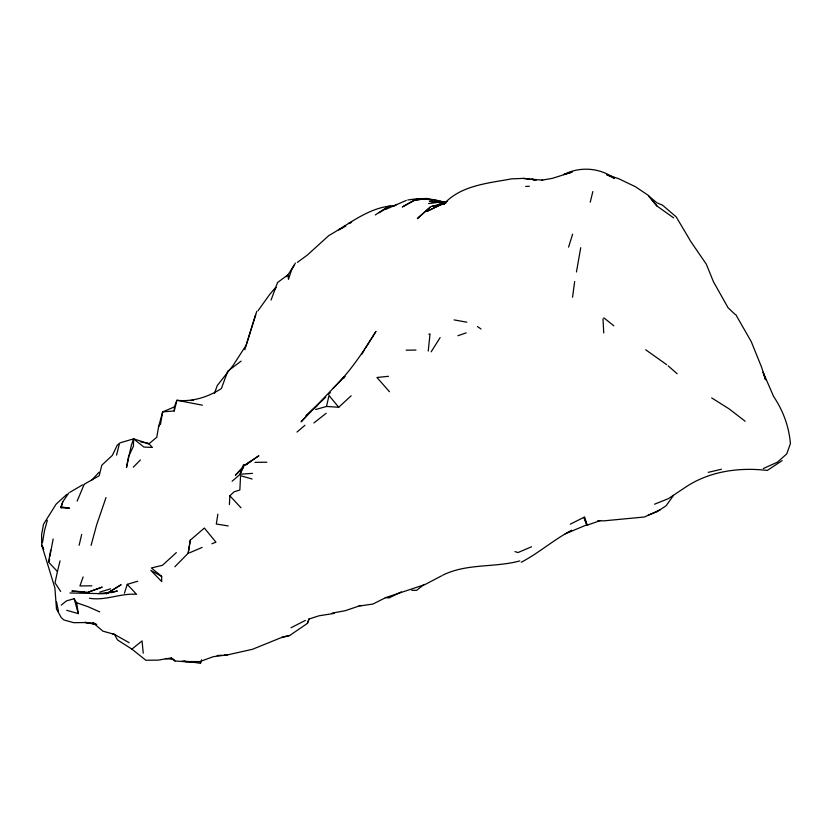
<?xml version="1.0" encoding="UTF-8"?>
<svg xmlns="http://www.w3.org/2000/svg" width="832" height="832" viewBox="0 0 832 832"><rect width="100%" height="100%" fill="white"/><g stroke="black" fill="none" stroke-linecap="round" stroke-linejoin="round"><path stroke-width="1.25" d="M133.588 438.838L133.463 446.212L128.596 456.383L126.474 467.574L131.373 445.224L133.588 438.838L149.001 443.789L152.402 447.439L143.926 447.065L133.588 438.838L120.11 442.832L117.239 445.162L112.393 455.333L101.806 465.213L99.154 475.758L84.313 484.193M146.505 443.487L149.001 443.789L156.78 437.247L158.558 426.868L162.656 411.871L174.283 410.946L174.377 406.931L176.904 400.286C192.483 402.002 207.646 397.134 220.782 388.96M174.876 566.748L188.188 553.207L190.299 540.166L204.37 528.039L215.946 542.183L211.858 543.764M229.403 504.598L229.85 495.778L234.073 491.826L239.866 489.975L240.552 475.706L252.096 478.993M428.251 351.031L430.009 333.923L428.823 334.204M49.234 561.486L49.556 558.958M49.878 556.431L53.154 538.99M572.541 297.242L574.683 281.507M580.715 247.686L576.462 271.96M217.87 514.186L216.299 524.014L228.207 525.928M42.463 542.745L44.543 530.483L47.33 520.322M190.299 540.166L188.188 553.207M160.524 424.018L162.656 411.871L174.377 406.931M50.69 550.129L48.506 562.068L57.429 571.511L55.026 582.847L60.663 591.469M184.153 660.993L200.429 663.26L200.897 661.222L213.335 656.666L227.677 654.846L252.543 649.272L280.363 637.978L289.661 635.513L307.372 623.438L309.161 618.987L319.03 615.784L334.1 613.423M315.578 409.531L326.498 406.463L329.014 395.491L338.707 407.264L351.166 395.782M79.134 545.272L81.682 534.425M174.283 410.946L176.904 400.286L202.415 405.184M57.429 571.511L60.05 560.872M590.231 202.166L592.852 191.547M116.553 455.104L119.205 444.548M62.743 501.862L60.975 506.917L69.514 508.165L61.173 507.77L62.743 501.862L68.702 493.074M297.398 262.371L307.299 255.091L328.879 235.518C350.033 223.631 369.762 206.471 395.21 205.598M91.104 545.366L96.626 524.909L106.018 497.557M568.578 247.114L572.614 234.187M271.066 300.04L277.566 282.506L288.018 274.81L294.455 264.742M124.436 593.195L127.244 584.345L137.706 581.246M256.734 311.376L244.826 349.71M200.429 663.26L201.604 659.828M307.372 623.438L308.953 618.904M83.117 576.94L79.945 585.957L91.842 585.811M221.447 388.43L227.718 371.218L241.114 361.109M214.417 393.526L217.266 385.559L232.981 365.602L246.012 345.478L255.684 314.652M232.128 481.218L239.98 474.427L243.35 465.14L246.199 464.339L258.908 455.738L244.14 465.754L243.35 465.14M77.147 501.103L84.032 484.744M239.98 474.427L243.62 466.835M158.558 426.868L160.368 423.498M295.381 263.099L291.533 270.067L288.465 279.365L288.018 274.81L286.27 276.692M361.962 354.078L364.551 349.586M365.206 348.462L375.97 331.375C363.428 351.593 350.293 371.623 333.133 388.326L301.09 421.834L310.232 411.934L325.801 397.124M257.972 310.804L269.589 294.58L275.725 287.352M343.127 227.406L343.689 226.502L345.831 226.127L338.634 229.85L342.004 228.02M431.184 351.79L440.118 337.605M274.071 290.545L276.047 287.591M673.514 495.383L666.068 505.804L656.999 511.784L648.18 515.133M343.585 378.248L345.124 376.407M91.541 480.355L99.018 472.264M342.482 378.446L343.699 377.156L333.133 388.326M133.318 467.178L140.39 459.982M243.235 466.658L235.352 475.238L243.568 467.23M328.515 394.378L330.314 392.59M304.949 425.256L297.014 432.058M176.342 552.614L162.448 565.302L151.393 567.975L161.668 576.41L161.699 581.568L150.842 570.398L161.668 576.41M66.903 494.333L56.15 504.119L43.503 524.264L41.6 534.633L41.766 545.126L54.891 587.912L56.482 608.982L61.298 617.698L63.856 619.944L73.674 622.679L85.571 622.554L95.597 623.969M246.355 464.755L250.234 461.427L248.446 462.779M61.235 605.166L66.425 600.902L74.162 598.697L76.69 602.794L78.281 613.631L66.747 610.314M111.914 633.547L114.483 634.379L117.478 639.912L131.914 649.116L142.043 640.921L143.26 653.172M313.882 422.958L326.165 413.265M424.226 584.355L416.562 590.366L411.778 590.335M375.284 214.947L388.471 206.336M106.974 593.486L121.139 584.698L106.111 593.944M521.248 562.266C538.99 552.895 553.914 539.594 571.678 530.234M445.838 202.998L443.674 204.329C460.595 185.266 488.103 183.29 511.524 178.87L523.38 178.391L542.714 180.19M379.09 212.722L390.406 205.993M69.711 492.398L82.586 484.858M413.92 200.314L426.816 198.515L413.92 200.314L402.293 206.981L417.633 198.671L426.816 198.515L437.372 200.845M447.377 201.23L426.889 211.422L442.499 203.944L431.704 206.367L443.591 204.069M441.75 575.754L425.006 584.553L385.965 597.49L372.965 604.042L358.852 606.091L345.207 610.709L332.155 613.111M291.034 627.734L305.396 620.402M570.305 524.129L583.929 517.327L586.966 524.742L565.126 533.905M351.614 221.998L348.483 223.548L350.75 222.778M401.263 591.926L389.033 597.917L385.341 597.605M406.276 200.439L385.403 209.477M660.182 509.756L644.488 516.994L603.782 520.853L597.74 520.655M392.829 206.305L396.926 204.443M782.142 460.626L767.291 470.423C738.15 467.054 707.907 471.422 683.53 488.55L668.356 498.649L654.545 504.202M189.54 552.802L202.134 547.435M531.513 546.78L518.014 552.552L514.956 551.616M763.329 468.53L777.431 462.186L786.76 453.887L790.4 443.643C789.058 426.67 783.089 410.602 773.604 396.49L763.09 372.174L765.544 379.725L761.686 367.442L751.275 341.671L735.706 314.486M442.707 575.214C466.762 563.191 494.343 567.84 519.813 560.924M600.558 520.53L586.882 525.252L583.929 517.327M88.452 592.124L102.201 587.101L87.828 592.28L71.843 591.084L84.063 591.822M442.499 203.944L440.066 204.786L443.633 204.1M457.881 335.733L466.201 332.873M99.715 592.124L110.573 588.838M110.999 592.696L117.354 591.011L103.927 593.705L69.95 592.966M708.188 472.358L721.427 469.258M281.882 637.125L289.661 635.513M191.152 400.535L193.523 400.119M541.694 180.201L552.396 178.35L572.114 172.089L563.711 174.574C579.821 166.244 599.737 167.648 614.463 178.381L606.684 174.72M187.928 661.565L199.618 661.575L187.127 661.866L174.949 660.962L171.288 657.914L158.288 660.13L145.839 660.244L131.914 649.116M407.763 199.971L417.633 198.671M428.563 203.549L436.301 202.665M98.478 593.632L108.701 592.571M240.77 474.178L252.45 473.377M217.162 655.533L221.842 655.231M224.172 655.075L227.677 654.846M525.668 186.451L529.339 186.264M388.502 376.303L376.958 377.489L389.48 391.737M254.946 462.353L266.843 462.218M406.151 350.168L415.99 350.064M359.143 605.571L361.525 605.561M89.43 598.25C105.55 600.985 120.578 593.029 136.552 594.308L127.244 584.345M326.498 406.463L338.707 407.264M443.425 203.455L437.247 202.27L442.489 202.738L429.541 201.375L441.615 202.654M165.35 658.518L173.815 659.474M524.046 178.485L523.38 178.391L530.026 179.327M532.418 179.66L536.016 180.159M95.701 623.958L84.895 622.357L96.72 624.562M425.974 199.202L423.467 198.817L434.45 199.701L446.43 202.582M428.49 199.576L432.255 200.148M437.247 202.27L444.402 203.393M587.818 524.888L586.966 524.742L584.615 516.984M454.116 319.914L466.814 322.192M182.416 660.982L187.127 661.866M140.941 442L149.209 443.56M445.619 202.509L439.722 201.344L445.38 202.478M535.891 180.118L531.825 179.119L535.475 180.066M76.69 602.794L88.067 606.715L99.757 611.915M606.736 174.606L618.821 178.776L635.534 186.784L648.201 195.291L656.906 205.962L673.66 217.901M95.742 624.062L92.789 622.575L102.918 631.166L114.483 634.379L129.147 642.72M645.726 349.794L666.609 364.634M711.651 397.894L729.102 408.886L745.15 421.231M477.402 326.508L481.021 329.014M603.866 317.855L613.839 325.811M171.288 657.914L174.949 660.962M668.148 365.851L677.123 373.734M735.03 314.361L728.104 307.778L713.43 281.726L706.347 264.233L690.966 241.8L676.218 216.902L662.47 205.119L656.791 202.769L648.617 195.874L656.906 205.962M229.85 495.778L240.968 507.77M42.869 547.456L41.766 545.126L43.784 549.432M74.162 598.697L78.281 613.631M60.975 506.917L61.173 507.77M56.493 601.682L58.49 611.447M603.013 318.791L603.72 332.946M307.07 414.918L305.864 416.239L317.543 405.111L307.07 414.918M419.411 216.622L417.352 218.65L430.539 206.856L419.411 216.622"/></g></svg>
